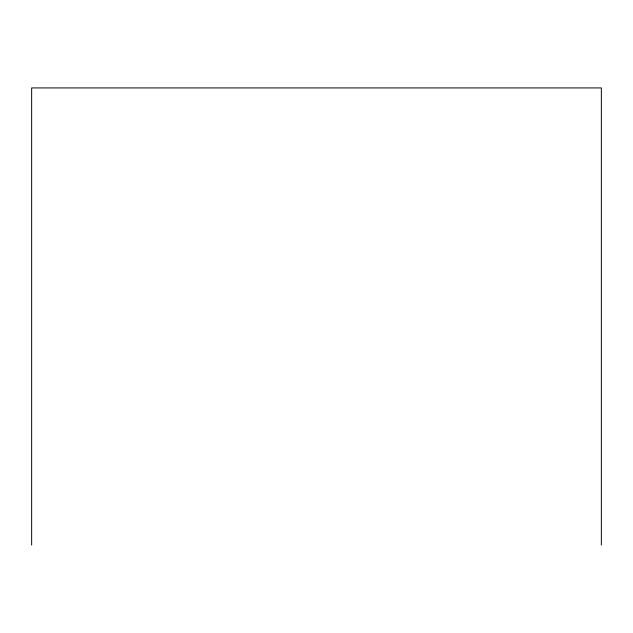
<?xml version="1.0" encoding="UTF-8"?>
<svg xmlns="http://www.w3.org/2000/svg" width="633" height="633" viewBox="0 0 633 633"><rect width="100%" height="100%" fill="white"/><g stroke="black" fill="none" stroke-linecap="round" stroke-linejoin="round"><path stroke-width="0.95" d="M601.35 545.076L601.35 87.924L31.65 87.924L31.65 545.076"/></g></svg>
